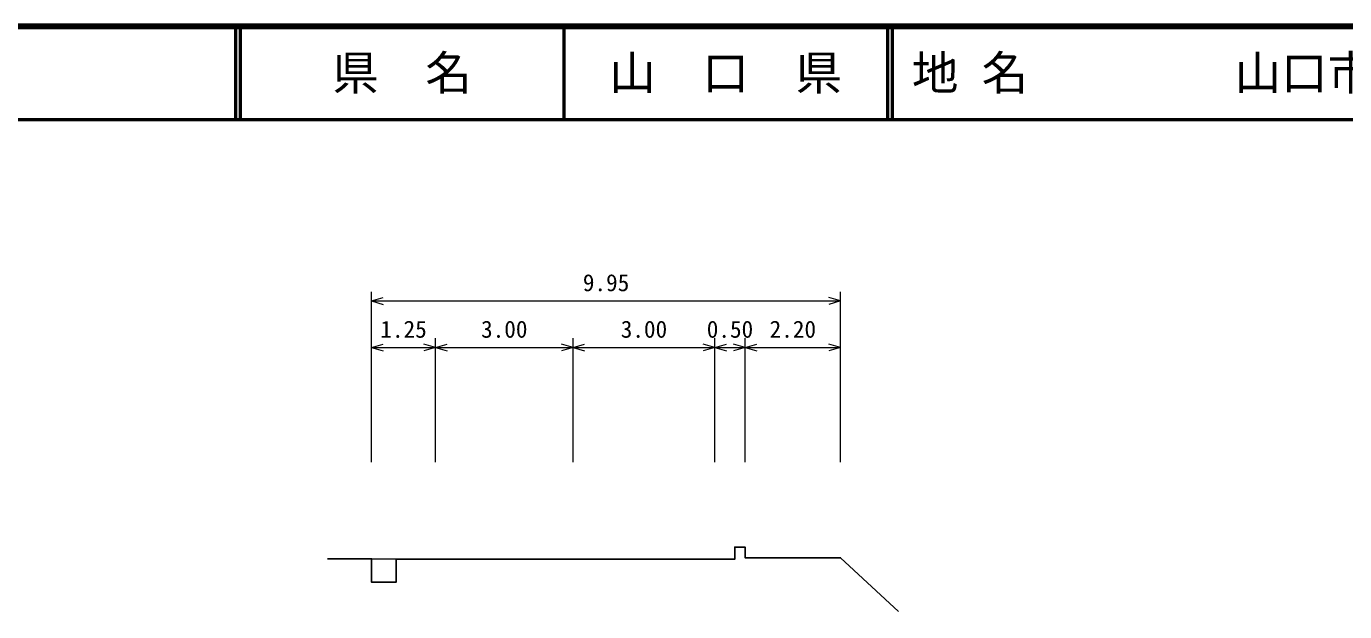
# Model space of a CAD drawing. Units: millimetres, scale not verified. Extents: x 40000 to 680000, y 20000 to 380000.
# Drawn here: x 275272 to 416860, y 317088 to 380000 of the extents above; entities that cross this region are included whole.
import ezdxf
from ezdxf.enums import TextEntityAlignment as Align

# ---------------------------------------------------------------- set-up
doc = ezdxf.new("R2010")
doc.units = ezdxf.units.MM
doc.header["$LTSCALE"] = 1000
for name, color, linetype, lineweight in [('M-BGD', 7, 'Continuous', 25), ('M-STR-HTXT', 7, 'Continuous', 13), ('M-TTL', 2, 'Continuous', 140), ('M-TTL-LINE', 7, 'Continuous', 50)]:
    doc.layers.add(name, color=color, linetype=linetype, lineweight=lineweight)
doc.layers.add('M-TTL-TXT', color=7, linetype='Continuous')
doc.styles.add('ＭＳ ゴシック', font='')
doc.styles.get('ＭＳ ゴシック').set_extended_font_data('MS Gothic')

msp = doc.modelspace()

# ---------------------------------------------------------------- linework, layer by layer
at = {"layer": 'M-BGD'}
msp.add_line((312348, 322773), (314980, 322721), dxfattribs=at)
msp.add_lwpolyline([(307610, 322773), (312348, 322773), (312348, 320247), (314980, 320247), (314980, 322721), (351356, 322721), (351356, 324037), (352461, 324037), (352461, 322879), (362727, 322879), (368939, 317088)], dxfattribs=at)
at = {"layer": 'M-STR-HTXT'}
for p, q in [((312348, 333148), (312348, 351480)), ((362727, 333148), (362727, 351480)), ((312348, 350480), (313598, 350855)), ((312348, 350480), (362727, 350480)), ((312348, 350480), (313598, 350105)), ((362727, 350480), (361477, 350855)), ((362727, 350480), (361477, 350105)), ((312348, 345480), (313598, 345855)), ((312348, 345480), (319219, 345480)), ((312348, 345480), (313598, 345105)), ((319219, 345480), (317969, 345855)), ((319219, 345480), (317969, 345105)), ((319219, 333148), (319219, 346480)), ((319219, 345480), (320469, 345855)), ((319219, 345480), (333985, 345480)), ((319219, 345480), (320469, 345105)), ((333985, 345480), (332735, 345855)), ((333985, 345480), (332735, 345105)), ((333985, 333148), (333985, 346480)), ((333985, 345480), (335235, 345855)), ((333985, 345480), (349225, 345480)), ((333985, 345480), (335235, 345105)), ((349225, 345480), (347975, 345855)), ((349225, 345480), (347975, 345105)), ((349225, 333148), (349225, 346480)), ((349225, 345480), (350475, 345855)), ((349225, 345480), (352461, 345480)), ((349225, 345480), (350475, 345105)), ((352461, 345480), (351211, 345855)), ((352461, 345480), (351211, 345105)), ((352461, 333148), (352461, 346480)), ((352461, 345480), (353711, 345855)), ((352461, 345480), (362727, 345480)), ((352461, 345480), (353711, 345105)), ((362727, 345480), (361477, 345855)), ((362727, 345480), (361477, 345105))]:
    msp.add_line(p, q, dxfattribs=at)
at = {"layer": 'M-TTL'}
msp.add_line((680000, 380000), (40000, 380000), dxfattribs=at)
at = {"layer": 'M-TTL-LINE'}
for p, q in [((297750, 380000), (297750, 370000)), ((298250, 380000), (298250, 370000)), ((333000, 380000), (333000, 370000)), ((367750, 380000), (367750, 370000)), ((368250, 380000), (368250, 370000)), ((40000, 370000), (680000, 370000))]:
    msp.add_line(p, q, dxfattribs=at)

# ---------------------------------------------------------------- texts
at = {"layer": 'M-STR-HTXT', "style": 'ＭＳ ゴシック'}
for s, p in [('9.95', (337537, 350980)), ('1.25', (315783, 345980)), ('3.00', (326602, 345980)), ('3.00', (341605, 345980)), ('0.50', (350843, 345980)), ('2.20', (357594, 345980))]:
    msp.add_text(s, height=1833, dxfattribs=at).set_placement(p, align=Align.BOTTOM_CENTER)
at = {"layer": 'M-TTL-TXT', "style": 'ＭＳ ゴシック'}
for s, p in [('県\u3000名', (315625, 375000)), ('山\u3000口\u3000県', (350375, 375000))]:
    msp.add_text(s, height=3666, dxfattribs=at).set_placement(p, align=Align.MIDDLE_CENTER)
for s, p in [('地 名', (370380, 375000)), ('山口市秋穂東', (405024, 375000))]:
    msp.add_text(s, height=3666, dxfattribs=at).set_placement(p, align=Align.MIDDLE_LEFT)

doc.saveas('drawing.dxf')
